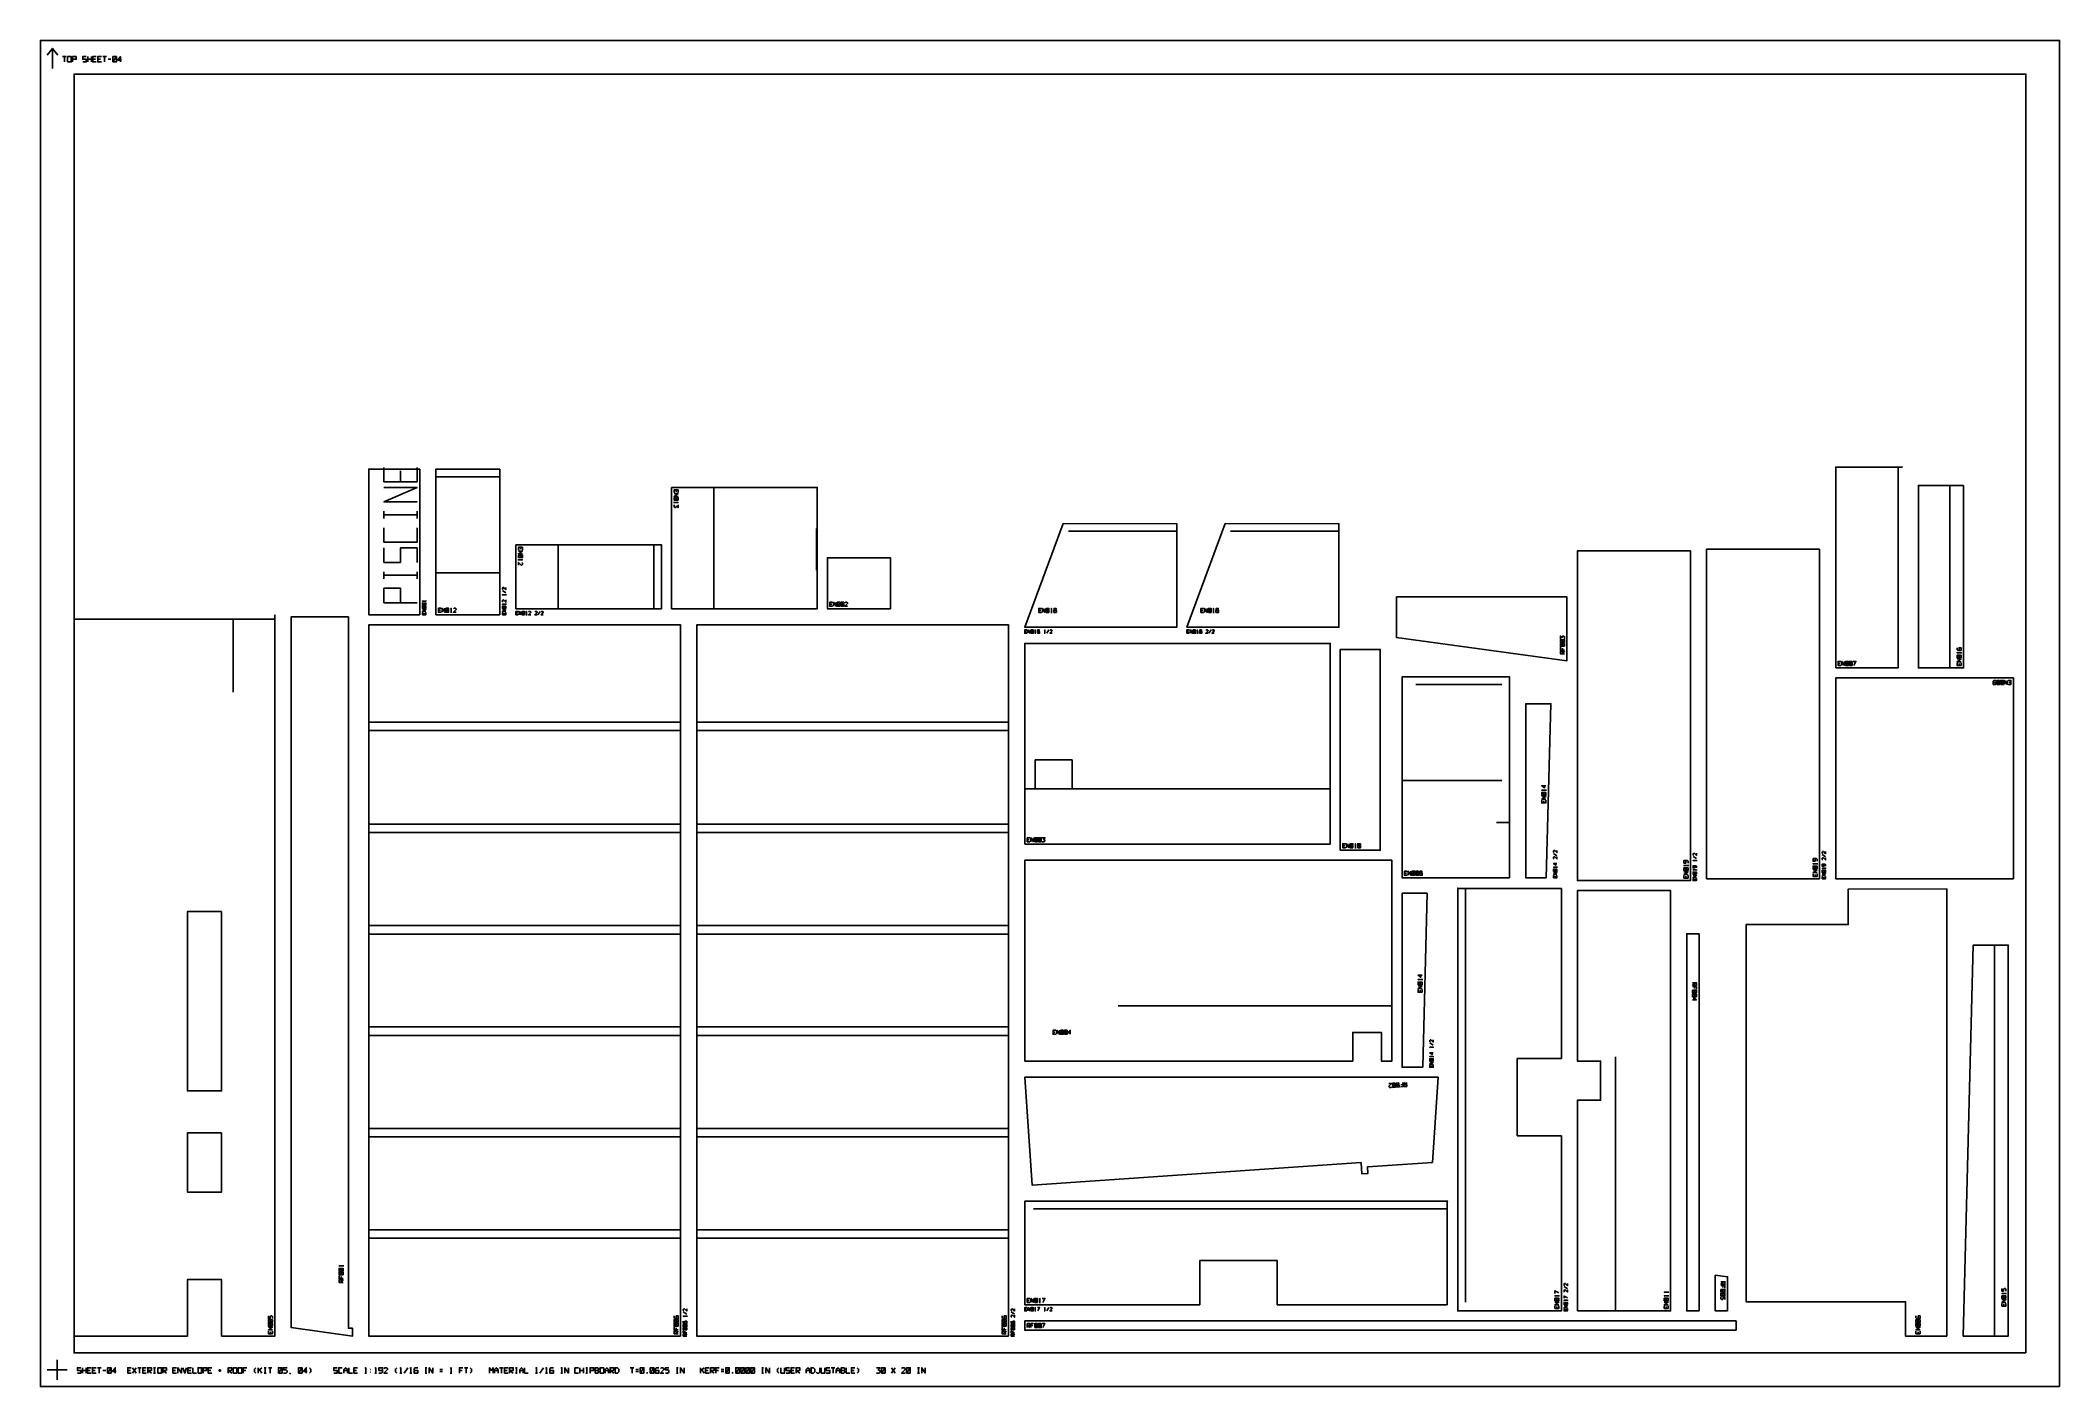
# Model space of a CAD drawing. Header units: inches. Extents: x 0 to 30, y 0 to 20.
import ezdxf

# ---------------------------------------------------------------- set-up
doc = ezdxf.new("R2010")
doc.units = ezdxf.units.IN
doc.header["$MEASUREMENT"] = 0
for name, color, linetype, true_color in [('BOUNDARY', 8, 'Continuous', 0x808080), ('CUT', 1, 'Continuous', 0xff0000), ('ENGRAVE', 7, 'Continuous', 0x000000), ('NUMBERS', 7, 'Continuous', 0x000000)]:
    doc.layers.add(name, color=color, linetype=linetype, true_color=true_color)

msp = doc.modelspace()

# ---------------------------------------------------------------- linework, layer by layer
at = {"layer": 'BOUNDARY'}
for points in [[(30, 0), (30, 20), (0, 20), (0, 0)], [(29.5, 0.5), (29.5, 19.5), (0.5, 19.5), (0.5, 0.5)]]:
    msp.add_lwpolyline(points, close=True, dxfattribs=at)
at = {"layer": 'CUT'}
for points in [[(5.637, 13.631), (4.879, 13.631), (4.879, 11.467), (5.637, 11.467)], [(6.825, 13.63), (6.825, 11.467), (5.877, 11.467), (5.877, 13.63)], [(26.673, 10.678), (26.673, 13.661), (27.661, 13.661), (27.599, 13.661), (27.599, 10.678)], [(9.379, 13.358), (11.542, 13.358), (11.542, 11.557), (9.379, 11.557)], [(28.573, 13.389), (28.573, 10.678), (27.901, 10.678), (27.901, 13.389)], [(15.194, 12.821), (16.884, 12.82), (16.884, 11.282), (14.625, 11.282)], [(17.603, 12.821), (19.293, 12.82), (19.293, 11.282), (17.034, 11.282)], [(9.229, 11.557), (7.065, 11.557), (7.065, 12.505), (9.229, 12.505)], [(12.63, 11.557), (11.692, 11.557), (11.692, 12.315), (12.63, 12.315)], [(24.515, 12.416), (22.837, 12.416), (22.837, 7.518), (24.515, 7.518)], [(26.433, 12.442), (24.755, 12.442), (24.755, 7.544), (26.433, 7.544)], [(20.146, 11.732), (22.68, 11.732), (22.68, 10.783), (20.146, 11.129)], [(2.692, 0.75), (2.692, 1.589), (2.184, 1.589), (2.184, 0.75), (0.5, 0.75), (0.5, 11.462), (0.5, 11.399), (3.484, 11.399), (3.484, 11.462), (3.484, 0.75)], [(4.639, 0.867), (4.639, 0.75), (3.724, 0.879), (3.724, 11.435), (4.576, 11.435), (4.576, 0.867)], [(9.512, 0.75), (4.879, 0.75), (4.879, 11.317), (9.512, 11.317)], [(14.385, 0.75), (9.752, 0.75), (9.752, 11.317), (14.385, 11.317)], [(14.625, 8.059), (14.625, 11.042), (19.163, 11.042), (19.163, 8.059)], [(19.313, 7.969), (19.313, 10.952), (19.906, 10.952), (19.906, 7.969)], [(21.828, 7.56), (20.23, 7.56), (20.23, 10.543), (21.828, 10.543)], [(29.313, 10.528), (29.313, 7.544), (26.673, 7.544), (26.673, 10.528)], [(22.374, 7.56), (22.068, 7.56), (22.068, 10.144), (22.441, 10.144)], [(15.331, 9.31), (14.78, 9.31), (14.78, 8.879), (15.331, 8.879)], [(14.625, 4.835), (14.625, 7.819), (20.08, 7.819), (20.08, 4.835), (19.924, 4.835), (19.924, 5.262), (19.497, 5.262), (19.497, 4.835)], [(20.537, 4.745), (20.23, 4.745), (20.23, 7.33), (20.603, 7.33)], [(21.941, 3.724), (22.597, 3.724), (22.597, 1.125), (21.059, 1.125), (21.059, 7.41), (21.059, 7.4), (22.597, 7.4), (22.597, 4.877), (21.941, 4.877)], [(22.837, 1.125), (22.837, 4.255), (23.179, 4.255), (23.179, 4.837), (22.837, 4.837), (22.837, 7.368), (24.221, 7.368), (24.221, 1.125)], [(28.326, 0.75), (27.71, 0.75), (27.711, 1.261), (25.342, 1.261), (25.342, 6.863), (26.86, 6.863), (26.859, 7.392), (28.326, 7.394)], [(2.692, 7.058), (2.184, 7.058), (2.184, 4.392), (2.692, 4.392)], [(24.643, 6.727), (24.643, 1.125), (24.461, 1.125), (24.461, 6.728)], [(28.566, 0.75), (28.717, 6.559), (29.238, 6.559), (29.238, 0.75)], [(20.681, 3.329), (19.717, 3.263), (19.724, 3.167), (19.635, 3.161), (19.624, 3.327), (19.621, 3.329), (14.735, 2.993), (14.625, 4.595), (20.766, 4.595)], [(2.692, 3.77), (2.184, 3.77), (2.184, 2.89), (2.692, 2.89)], [(17.224, 1.872), (17.224, 1.215), (14.625, 1.215), (14.625, 2.753), (20.909, 2.753), (20.9, 2.753), (20.9, 1.215), (18.376, 1.215), (18.376, 1.872)], [(25.066, 1.125), (24.883, 1.125), (24.883, 1.654), (25.066, 1.632)], [(25.192, 0.84), (25.192, 0.975), (14.625, 0.975), (14.625, 0.84)]]:
    msp.add_lwpolyline(points, close=True, dxfattribs=at)
at = {"layer": 'ENGRAVE'}
for points in [[(0.1, 19.78), (0.18, 19.88), (0.26, 19.78)], [(0.18, 19.58), (0.18, 19.88)], [(5.637, 13.631), (5.637, 11.467)], [(5.877, 13.63), (6.825, 13.63)], [(5.877, 13.518), (6.825, 13.518)], [(9.379, 13.358), (9.379, 11.557)], [(10.004, 13.358), (10.004, 11.557)], [(28.37, 10.678), (28.37, 13.389)], [(11.533, 12.748), (11.533, 12.13)], [(15.275, 12.708), (16.884, 12.708)], [(17.684, 12.708), (19.293, 12.708)], [(7.066, 12.505), (7.066, 11.557)], [(7.691, 12.505), (7.691, 11.557)], [(9.116, 12.505), (9.116, 11.557)], [(9.229, 12.505), (9.229, 11.557)], [(5.877, 12.092), (6.825, 12.092)], [(3.484, 0.75), (3.484, 11.405)], [(5.877, 11.467), (6.825, 11.467)], [(11.692, 11.557), (12.63, 11.557)], [(0.5, 0.819), (0.5, 11.384)], [(2.864, 10.319), (2.864, 11.399)], [(14.625, 11.283), (16.884, 11.283)], [(17.034, 11.283), (19.293, 11.283)], [(14.625, 11.042), (15.375, 11.042)], [(26.673, 10.678), (27.599, 10.678)], [(29.313, 10.528), (26.673, 10.528)], [(20.436, 10.43), (21.714, 10.43)], [(9.512, 9.871), (4.879, 9.871)], [(9.512, 9.746), (4.879, 9.746)], [(14.385, 9.871), (9.752, 9.871)], [(14.385, 9.746), (9.752, 9.746)], [(20.235, 9.005), (21.714, 9.005)], [(14.625, 8.879), (14.78, 8.879)], [(15.331, 8.879), (19.163, 8.879)], [(9.512, 8.356), (4.879, 8.356)], [(9.512, 8.231), (4.879, 8.231)], [(14.385, 8.356), (9.752, 8.356)], [(14.385, 8.231), (9.752, 8.231)], [(21.633, 8.38), (21.828, 8.38)], [(14.625, 8.059), (19.163, 8.059)], [(14.625, 7.819), (20.08, 7.819)], [(19.313, 7.969), (19.906, 7.969)], [(20.23, 7.56), (21.828, 7.56)], [(29.308, 7.544), (26.743, 7.544)], [(21.172, 1.255), (21.172, 7.4)], [(22.597, 4.877), (22.597, 7.4)], [(24.221, 1.125), (24.221, 7.368)], [(28.326, 0.75), (28.326, 7.394)], [(9.512, 6.849), (4.879, 6.849)], [(9.512, 6.724), (4.879, 6.724)], [(14.385, 6.849), (9.752, 6.849)], [(14.385, 6.724), (9.752, 6.724)], [(25.342, 1.261), (25.342, 6.863)], [(29.035, 0.75), (29.035, 6.559)], [(16.015, 5.655), (20.08, 5.655)], [(9.512, 5.343), (4.879, 5.343)], [(9.512, 5.218), (4.879, 5.218)], [(14.385, 5.343), (9.752, 5.343)], [(14.385, 5.218), (9.752, 5.218)], [(15.045, 4.835), (19.497, 4.835)], [(19.924, 4.835), (20.08, 4.835)], [(23.4, 1.125), (23.4, 4.9)], [(9.512, 3.836), (4.879, 3.836)], [(9.512, 3.711), (4.879, 3.711)], [(14.385, 3.836), (9.752, 3.836)], [(14.385, 3.711), (9.752, 3.711)], [(22.597, 1.13), (22.597, 3.724)], [(14.755, 2.641), (20.9, 2.641)], [(9.512, 2.329), (4.879, 2.329)], [(9.512, 2.204), (4.879, 2.204)], [(14.385, 2.329), (9.752, 2.329)], [(14.385, 2.204), (9.752, 2.204)], [(14.63, 1.215), (17.224, 1.215)], [(18.376, 1.215), (20.9, 1.215)], [(0.25, 0.1), (0.25, 0.4)], [(0.1, 0.25), (0.4, 0.25)]]:
    msp.add_lwpolyline(points, dxfattribs=at)
at = {"layer": 'NUMBERS'}
for points in [[(0.33, 19.76), (0.383, 19.76)], [(0.357, 19.76), (0.357, 19.68)], [(0.405, 19.68), (0.458, 19.68), (0.458, 19.76), (0.405, 19.76), (0.405, 19.68)], [(0.479, 19.68), (0.479, 19.76), (0.533, 19.76), (0.533, 19.72), (0.479, 19.72)], [(0.682, 19.76), (0.629, 19.76), (0.629, 19.72), (0.682, 19.72), (0.682, 19.68), (0.629, 19.68)], [(0.703, 19.68), (0.703, 19.76)], [(0.703, 19.72), (0.757, 19.72)], [(0.757, 19.68), (0.757, 19.76)], [(0.831, 19.76), (0.778, 19.76), (0.778, 19.68), (0.831, 19.68)], [(0.778, 19.72), (0.818, 19.72)], [(0.906, 19.76), (0.853, 19.76), (0.853, 19.68), (0.906, 19.68)], [(0.853, 19.72), (0.893, 19.72)], [(0.927, 19.76), (0.981, 19.76)], [(0.954, 19.76), (0.954, 19.68)], [(1.009, 19.72), (1.049, 19.72)], [(1.077, 19.68), (1.13, 19.68), (1.13, 19.76), (1.077, 19.76), (1.077, 19.68)], [(1.077, 19.68), (1.13, 19.76)], [(1.191, 19.68), (1.191, 19.76), (1.151, 19.707), (1.205, 19.707)], [(5.104, 13.656), (5.104, 13.442), (5.596, 13.442), (5.596, 13.656)], [(5.35, 13.442), (5.35, 13.603)], [(5.596, 13.143), (5.104, 13.143), (5.596, 13.357), (5.104, 13.357)], [(9.475, 13.282), (9.475, 13.322), (9.415, 13.322), (9.415, 13.282)], [(9.415, 13.266), (9.475, 13.266), (9.415, 13.226), (9.475, 13.226)], [(9.415, 13.21), (9.415, 13.17), (9.475, 13.17), (9.475, 13.21), (9.415, 13.21)], [(9.415, 13.21), (9.475, 13.17)], [(9.445, 13.322), (9.445, 13.292)], [(5.104, 12.897), (5.104, 13.004)], [(5.596, 12.951), (5.104, 12.951)], [(5.596, 12.897), (5.596, 13.004)], [(9.465, 13.144), (9.475, 13.134), (9.415, 13.134)], [(9.415, 13.144), (9.415, 13.124)], [(9.475, 13.098), (9.475, 13.058), (9.45, 13.078), (9.44, 13.058), (9.425, 13.058), (9.415, 13.068), (9.415, 13.098)], [(5.104, 12.758), (5.104, 12.544), (5.596, 12.544), (5.596, 12.758)], [(5.104, 12.459), (5.104, 12.245), (5.35, 12.245), (5.35, 12.459), (5.596, 12.459), (5.596, 12.245)], [(7.161, 12.429), (7.161, 12.469), (7.101, 12.469), (7.101, 12.429)], [(7.101, 12.413), (7.161, 12.413), (7.101, 12.373), (7.161, 12.373)], [(7.101, 12.357), (7.101, 12.317), (7.161, 12.317), (7.161, 12.357), (7.101, 12.357)], [(7.101, 12.357), (7.161, 12.317)], [(7.131, 12.469), (7.131, 12.439)], [(5.104, 11.999), (5.104, 12.106)], [(5.596, 12.053), (5.104, 12.053)], [(5.596, 11.999), (5.596, 12.106)], [(7.151, 12.291), (7.161, 12.281), (7.101, 12.281)], [(7.101, 12.291), (7.101, 12.271)], [(7.151, 12.245), (7.161, 12.235), (7.161, 12.215), (7.151, 12.205), (7.141, 12.205), (7.101, 12.245), (7.101, 12.205)], [(5.596, 11.646), (5.104, 11.646), (5.104, 11.86), (5.35, 11.86), (5.35, 11.646)], [(6.874, 11.84), (6.865, 11.849), (6.865, 11.865), (6.874, 11.874), (6.882, 11.874), (6.915, 11.84), (6.915, 11.874)], [(6.915, 11.794), (6.865, 11.827)], [(6.874, 11.755), (6.865, 11.764), (6.915, 11.764)], [(6.915, 11.755), (6.915, 11.772)], [(5.685, 11.662), (5.677, 11.67), (5.727, 11.67)], [(5.727, 11.607), (5.727, 11.64), (5.677, 11.64), (5.677, 11.607), (5.727, 11.607)], [(5.727, 11.607), (5.677, 11.64)], [(5.727, 11.56), (5.727, 11.594), (5.677, 11.594), (5.677, 11.56), (5.727, 11.56)], [(5.727, 11.56), (5.677, 11.594)], [(5.727, 11.514), (5.677, 11.514), (5.727, 11.547), (5.677, 11.547)], [(5.677, 11.5), (5.677, 11.467), (5.727, 11.467), (5.727, 11.5)], [(5.702, 11.467), (5.702, 11.492)], [(5.727, 11.662), (5.727, 11.679)], [(5.953, 11.563), (5.913, 11.563), (5.913, 11.503), (5.953, 11.503)], [(5.913, 11.533), (5.943, 11.533)], [(5.969, 11.503), (5.969, 11.563), (6.009, 11.503), (6.009, 11.563)], [(6.025, 11.503), (6.065, 11.503), (6.065, 11.563), (6.025, 11.563), (6.025, 11.503)], [(6.025, 11.503), (6.065, 11.563)], [(6.091, 11.553), (6.101, 11.563), (6.101, 11.503)], [(6.091, 11.503), (6.111, 11.503)], [(6.137, 11.553), (6.147, 11.563), (6.167, 11.563), (6.177, 11.553), (6.177, 11.543), (6.137, 11.503), (6.177, 11.503)], [(6.874, 11.654), (6.865, 11.662), (6.865, 11.679), (6.874, 11.687), (6.882, 11.687), (6.915, 11.654), (6.915, 11.687)], [(6.874, 11.615), (6.865, 11.624), (6.915, 11.624)], [(6.915, 11.56), (6.915, 11.594), (6.865, 11.594), (6.865, 11.56), (6.915, 11.56)], [(6.915, 11.56), (6.865, 11.594)], [(6.915, 11.514), (6.865, 11.514), (6.915, 11.547), (6.865, 11.547)], [(6.865, 11.5), (6.865, 11.467), (6.915, 11.467), (6.915, 11.5)], [(6.89, 11.467), (6.89, 11.492)], [(6.915, 11.615), (6.915, 11.632)], [(7.099, 11.517), (7.065, 11.517), (7.065, 11.467), (7.099, 11.467)], [(7.065, 11.492), (7.09, 11.492)], [(7.112, 11.467), (7.112, 11.517), (7.145, 11.467), (7.145, 11.517)], [(7.159, 11.467), (7.192, 11.467), (7.192, 11.517), (7.159, 11.517), (7.159, 11.467)], [(7.159, 11.467), (7.192, 11.517)], [(7.214, 11.509), (7.222, 11.517), (7.222, 11.467)], [(7.214, 11.467), (7.23, 11.467)], [(7.252, 11.509), (7.26, 11.517), (7.277, 11.517), (7.285, 11.509), (7.285, 11.5), (7.252, 11.467), (7.285, 11.467)], [(7.345, 11.509), (7.354, 11.517), (7.37, 11.517), (7.379, 11.509), (7.379, 11.5), (7.345, 11.467), (7.379, 11.467)], [(7.392, 11.467), (7.425, 11.517)], [(7.439, 11.509), (7.447, 11.517), (7.464, 11.517), (7.472, 11.509), (7.472, 11.5), (7.439, 11.467), (7.472, 11.467)], [(11.768, 11.653), (11.728, 11.653), (11.728, 11.593), (11.768, 11.593)], [(11.728, 11.623), (11.758, 11.623)], [(11.784, 11.593), (11.784, 11.653), (11.824, 11.593), (11.824, 11.653)], [(11.84, 11.593), (11.88, 11.593), (11.88, 11.653), (11.84, 11.653), (11.84, 11.593)], [(11.84, 11.593), (11.88, 11.653)], [(11.896, 11.593), (11.936, 11.593), (11.936, 11.653), (11.896, 11.653), (11.896, 11.593)], [(11.896, 11.593), (11.936, 11.653)], [(11.952, 11.643), (11.962, 11.653), (11.982, 11.653), (11.992, 11.643), (11.992, 11.633), (11.952, 11.593), (11.992, 11.593)], [(14.872, 11.562), (14.832, 11.562), (14.832, 11.502), (14.872, 11.502)], [(14.832, 11.532), (14.862, 11.532)], [(14.888, 11.502), (14.888, 11.562), (14.928, 11.502), (14.928, 11.562)], [(14.944, 11.502), (14.984, 11.502), (14.984, 11.562), (14.944, 11.562), (14.944, 11.502)], [(14.944, 11.502), (14.984, 11.562)], [(15.01, 11.552), (15.02, 11.562), (15.02, 11.502)], [(15.01, 11.502), (15.03, 11.502)], [(15.056, 11.502), (15.096, 11.502), (15.096, 11.532), (15.056, 11.532), (15.056, 11.502)], [(15.061, 11.532), (15.061, 11.562), (15.091, 11.562), (15.091, 11.532)], [(17.281, 11.562), (17.241, 11.562), (17.241, 11.502), (17.281, 11.502)], [(17.241, 11.532), (17.271, 11.532)], [(17.297, 11.502), (17.297, 11.562), (17.337, 11.502), (17.337, 11.562)], [(17.353, 11.502), (17.393, 11.502), (17.393, 11.562), (17.353, 11.562), (17.353, 11.502)], [(17.353, 11.502), (17.393, 11.562)], [(17.419, 11.552), (17.429, 11.562), (17.429, 11.502)], [(17.419, 11.502), (17.439, 11.502)], [(17.465, 11.502), (17.505, 11.502), (17.505, 11.532), (17.465, 11.532), (17.465, 11.502)], [(17.47, 11.532), (17.47, 11.562), (17.5, 11.562), (17.5, 11.532)], [(14.658, 11.242), (14.625, 11.242), (14.625, 11.192), (14.658, 11.192)], [(14.625, 11.217), (14.65, 11.217)], [(14.672, 11.192), (14.672, 11.242), (14.705, 11.192), (14.705, 11.242)], [(14.718, 11.192), (14.752, 11.192), (14.752, 11.242), (14.718, 11.242), (14.718, 11.192)], [(14.718, 11.192), (14.752, 11.242)], [(14.773, 11.234), (14.782, 11.242), (14.782, 11.192)], [(14.773, 11.192), (14.79, 11.192)], [(14.812, 11.192), (14.845, 11.192), (14.845, 11.217), (14.812, 11.217), (14.812, 11.192)], [(14.816, 11.217), (14.816, 11.242), (14.841, 11.242), (14.841, 11.217)], [(14.913, 11.234), (14.922, 11.242), (14.922, 11.192)], [(14.913, 11.192), (14.93, 11.192)], [(14.952, 11.192), (14.985, 11.242)], [(14.998, 11.234), (15.007, 11.242), (15.023, 11.242), (15.032, 11.234), (15.032, 11.226), (14.998, 11.192), (15.032, 11.192)], [(17.068, 11.242), (17.034, 11.242), (17.034, 11.192), (17.068, 11.192)], [(17.034, 11.217), (17.059, 11.217)], [(17.081, 11.192), (17.081, 11.242), (17.114, 11.192), (17.114, 11.242)], [(17.128, 11.192), (17.161, 11.192), (17.161, 11.242), (17.128, 11.242), (17.128, 11.192)], [(17.128, 11.192), (17.161, 11.242)], [(17.183, 11.234), (17.191, 11.242), (17.191, 11.192)], [(17.183, 11.192), (17.199, 11.192)], [(17.221, 11.192), (17.254, 11.192), (17.254, 11.217), (17.221, 11.217), (17.221, 11.192)], [(17.225, 11.217), (17.225, 11.242), (17.25, 11.242), (17.25, 11.217)], [(17.314, 11.234), (17.323, 11.242), (17.339, 11.242), (17.348, 11.234), (17.348, 11.226), (17.314, 11.192), (17.348, 11.192)], [(17.361, 11.192), (17.394, 11.242)], [(17.408, 11.234), (17.416, 11.242), (17.433, 11.242), (17.441, 11.234), (17.441, 11.226), (17.408, 11.192), (17.441, 11.192)], [(22.584, 11.111), (22.584, 11.151), (22.609, 11.131), (22.619, 11.151), (22.634, 11.151), (22.644, 11.141), (22.644, 11.111)], [(22.644, 11.055), (22.644, 11.095), (22.584, 11.095), (22.584, 11.055), (22.644, 11.055)], [(22.644, 11.055), (22.584, 11.095)], [(22.644, 10.999), (22.644, 11.039), (22.584, 11.039), (22.584, 10.999), (22.644, 10.999)], [(22.644, 10.999), (22.584, 11.039)], [(22.584, 10.983), (22.584, 10.943), (22.644, 10.943)], [(22.644, 10.887), (22.584, 10.887), (22.584, 10.927), (22.614, 10.927), (22.614, 10.887), (22.644, 10.927)], [(22.614, 10.943), (22.614, 10.973)], [(28.477, 10.978), (28.477, 10.948), (28.487, 10.938), (28.537, 10.938), (28.537, 10.978), (28.507, 10.978), (28.507, 10.938)], [(28.487, 10.892), (28.477, 10.902), (28.537, 10.902)], [(28.537, 10.826), (28.537, 10.866), (28.477, 10.866), (28.477, 10.826), (28.537, 10.826)], [(28.537, 10.826), (28.477, 10.866)], [(28.537, 10.77), (28.477, 10.77), (28.537, 10.81), (28.477, 10.81)], [(28.537, 10.892), (28.537, 10.912)], [(26.749, 10.774), (26.709, 10.774), (26.709, 10.714), (26.749, 10.714)], [(26.709, 10.744), (26.739, 10.744)], [(26.765, 10.714), (26.765, 10.774), (26.805, 10.714), (26.805, 10.774)], [(26.821, 10.714), (26.861, 10.714), (26.861, 10.774), (26.821, 10.774), (26.821, 10.714)], [(26.821, 10.714), (26.861, 10.774)], [(26.877, 10.714), (26.917, 10.714), (26.917, 10.774), (26.877, 10.774), (26.877, 10.714)], [(26.877, 10.714), (26.917, 10.774)], [(26.933, 10.774), (26.973, 10.774), (26.943, 10.714)], [(28.477, 10.754), (28.477, 10.714), (28.537, 10.714), (28.537, 10.754)], [(28.507, 10.714), (28.507, 10.744)], [(29.053, 10.492), (29.023, 10.492), (29.013, 10.482), (29.013, 10.432), (29.053, 10.432), (29.053, 10.462), (29.013, 10.462)], [(29.109, 10.492), (29.069, 10.492), (29.069, 10.432), (29.109, 10.432), (29.109, 10.492)], [(29.109, 10.492), (29.069, 10.432)], [(29.165, 10.492), (29.125, 10.492), (29.125, 10.432), (29.165, 10.432), (29.165, 10.492)], [(29.165, 10.492), (29.125, 10.432)], [(29.221, 10.492), (29.221, 10.432), (29.181, 10.492), (29.181, 10.432)], [(29.237, 10.432), (29.277, 10.432), (29.277, 10.492), (29.237, 10.492)], [(29.277, 10.462), (29.247, 10.462)], [(22.367, 8.926), (22.307, 8.926), (22.347, 8.896), (22.347, 8.936)], [(22.317, 8.85), (22.307, 8.86), (22.367, 8.86)], [(22.367, 8.784), (22.367, 8.824), (22.307, 8.824), (22.307, 8.784), (22.367, 8.784)], [(22.367, 8.784), (22.307, 8.824)], [(22.367, 8.728), (22.307, 8.728), (22.367, 8.768), (22.307, 8.768)], [(22.307, 8.712), (22.307, 8.672), (22.367, 8.672), (22.367, 8.712)], [(22.337, 8.672), (22.337, 8.702)], [(22.367, 8.85), (22.367, 8.87)], [(14.701, 8.155), (14.661, 8.155), (14.661, 8.095), (14.701, 8.095)], [(14.661, 8.125), (14.691, 8.125)], [(14.717, 8.095), (14.717, 8.155), (14.757, 8.095), (14.757, 8.155)], [(14.773, 8.095), (14.813, 8.095), (14.813, 8.155), (14.773, 8.155), (14.773, 8.095)], [(14.773, 8.095), (14.813, 8.155)], [(14.829, 8.095), (14.869, 8.095), (14.869, 8.155), (14.829, 8.155), (14.829, 8.095)], [(14.829, 8.095), (14.869, 8.155)], [(14.885, 8.155), (14.925, 8.155), (14.905, 8.13), (14.925, 8.12), (14.925, 8.105), (14.915, 8.095), (14.885, 8.095)], [(19.389, 8.065), (19.349, 8.065), (19.349, 8.005), (19.389, 8.005)], [(19.349, 8.035), (19.379, 8.035)], [(19.405, 8.005), (19.405, 8.065), (19.445, 8.005), (19.445, 8.065)], [(19.461, 8.005), (19.501, 8.005), (19.501, 8.065), (19.461, 8.065), (19.461, 8.005)], [(19.461, 8.005), (19.501, 8.065)], [(19.527, 8.055), (19.537, 8.065), (19.537, 8.005)], [(19.527, 8.005), (19.547, 8.005)], [(19.573, 8.005), (19.613, 8.005), (19.613, 8.065), (19.573, 8.065), (19.573, 8.005)], [(19.573, 8.005), (19.613, 8.065)], [(22.489, 7.933), (22.481, 7.941), (22.481, 7.958), (22.489, 7.966), (22.498, 7.966), (22.531, 7.933), (22.531, 7.966)], [(22.531, 7.886), (22.481, 7.92)], [(22.489, 7.84), (22.481, 7.848), (22.481, 7.865), (22.489, 7.873), (22.498, 7.873), (22.531, 7.84), (22.531, 7.873)], [(24.479, 7.778), (24.479, 7.808), (24.469, 7.818), (24.419, 7.818), (24.419, 7.778), (24.449, 7.778), (24.449, 7.818)], [(24.564, 7.891), (24.555, 7.9), (24.555, 7.916), (24.564, 7.925), (24.572, 7.925), (24.605, 7.891), (24.605, 7.925)], [(24.605, 7.845), (24.555, 7.878)], [(24.564, 7.806), (24.555, 7.815), (24.605, 7.815)], [(24.605, 7.806), (24.605, 7.823)], [(26.397, 7.804), (26.397, 7.834), (26.387, 7.844), (26.337, 7.844), (26.337, 7.804), (26.367, 7.804), (26.367, 7.844)], [(26.481, 7.917), (26.473, 7.926), (26.473, 7.942), (26.481, 7.951), (26.49, 7.951), (26.523, 7.917), (26.523, 7.951)], [(26.523, 7.871), (26.473, 7.904)], [(26.481, 7.824), (26.473, 7.832), (26.473, 7.849), (26.481, 7.857), (26.49, 7.857), (26.523, 7.824), (26.523, 7.857)], [(20.306, 7.656), (20.266, 7.656), (20.266, 7.596), (20.306, 7.596)], [(20.266, 7.626), (20.296, 7.626)], [(20.322, 7.596), (20.322, 7.656), (20.362, 7.596), (20.362, 7.656)], [(20.378, 7.596), (20.418, 7.596), (20.418, 7.656), (20.378, 7.656), (20.378, 7.596)], [(20.378, 7.596), (20.418, 7.656)], [(20.434, 7.596), (20.474, 7.596), (20.474, 7.656), (20.434, 7.656), (20.434, 7.596)], [(20.434, 7.596), (20.474, 7.656)], [(20.49, 7.596), (20.53, 7.596), (20.53, 7.626), (20.49, 7.626), (20.49, 7.596)], [(20.495, 7.626), (20.495, 7.656), (20.525, 7.656), (20.525, 7.626)], [(22.531, 7.771), (22.481, 7.771), (22.514, 7.746), (22.514, 7.78)], [(22.489, 7.708), (22.481, 7.716), (22.531, 7.716)], [(22.531, 7.653), (22.531, 7.686), (22.481, 7.686), (22.481, 7.653), (22.531, 7.653)], [(22.531, 7.653), (22.481, 7.686)], [(22.531, 7.606), (22.481, 7.606), (22.531, 7.64), (22.481, 7.64)], [(22.481, 7.593), (22.481, 7.56), (22.531, 7.56), (22.531, 7.593)], [(22.506, 7.56), (22.506, 7.585)], [(22.531, 7.708), (22.531, 7.725)], [(24.429, 7.732), (24.419, 7.742), (24.479, 7.742)], [(24.479, 7.666), (24.479, 7.706), (24.419, 7.706), (24.419, 7.666), (24.479, 7.666)], [(24.479, 7.666), (24.419, 7.706)], [(24.479, 7.61), (24.419, 7.61), (24.479, 7.65), (24.419, 7.65)], [(24.419, 7.594), (24.419, 7.554), (24.479, 7.554), (24.479, 7.594)], [(24.449, 7.554), (24.449, 7.584)], [(24.479, 7.732), (24.479, 7.752)], [(24.605, 7.705), (24.605, 7.73), (24.597, 7.738), (24.555, 7.738), (24.555, 7.705), (24.58, 7.705), (24.58, 7.738)], [(24.564, 7.666), (24.555, 7.675), (24.605, 7.675)], [(24.605, 7.611), (24.605, 7.645), (24.555, 7.645), (24.555, 7.611), (24.605, 7.611)], [(24.605, 7.611), (24.555, 7.645)], [(24.605, 7.565), (24.555, 7.565), (24.605, 7.598), (24.555, 7.598)], [(24.555, 7.551), (24.555, 7.518), (24.605, 7.518), (24.605, 7.551)], [(24.58, 7.518), (24.58, 7.543)], [(24.605, 7.666), (24.605, 7.683)], [(26.347, 7.758), (26.337, 7.768), (26.397, 7.768)], [(26.397, 7.692), (26.397, 7.732), (26.337, 7.732), (26.337, 7.692), (26.397, 7.692)], [(26.397, 7.692), (26.337, 7.732)], [(26.397, 7.636), (26.337, 7.636), (26.397, 7.676), (26.337, 7.676)], [(26.337, 7.62), (26.337, 7.58), (26.397, 7.58), (26.397, 7.62)], [(26.367, 7.58), (26.367, 7.61)], [(26.397, 7.758), (26.397, 7.778)], [(26.523, 7.731), (26.523, 7.756), (26.515, 7.764), (26.473, 7.764), (26.473, 7.731), (26.498, 7.731), (26.498, 7.764)], [(26.481, 7.692), (26.473, 7.701), (26.523, 7.701)], [(26.523, 7.637), (26.523, 7.671), (26.473, 7.671), (26.473, 7.637), (26.523, 7.637)], [(26.523, 7.637), (26.473, 7.671)], [(26.523, 7.591), (26.473, 7.591), (26.523, 7.624), (26.473, 7.624)], [(26.473, 7.577), (26.473, 7.544), (26.523, 7.544), (26.523, 7.577)], [(26.498, 7.544), (26.498, 7.569)], [(26.523, 7.692), (26.523, 7.709)], [(20.529, 6.112), (20.469, 6.112), (20.509, 6.082), (20.509, 6.122)], [(20.479, 6.036), (20.469, 6.046), (20.529, 6.046)], [(20.529, 5.97), (20.529, 6.01), (20.469, 6.01), (20.469, 5.97), (20.529, 5.97)], [(20.529, 5.97), (20.469, 6.01)], [(20.529, 6.036), (20.529, 6.056)], [(24.544, 6), (24.604, 6), (24.604, 5.96), (24.574, 5.96), (24.574, 6), (24.544, 5.96)], [(20.529, 5.914), (20.469, 5.914), (20.529, 5.954), (20.469, 5.954)], [(20.469, 5.898), (20.469, 5.858), (20.529, 5.858), (20.529, 5.898)], [(20.499, 5.858), (20.499, 5.888)], [(24.604, 5.904), (24.604, 5.944), (24.544, 5.944)], [(24.544, 5.888), (24.544, 5.848), (24.604, 5.848), (24.604, 5.888), (24.544, 5.888)], [(24.544, 5.888), (24.604, 5.848)], [(24.544, 5.832), (24.544, 5.792), (24.604, 5.792), (24.604, 5.832), (24.544, 5.832)], [(24.544, 5.832), (24.604, 5.792)], [(24.544, 5.746), (24.604, 5.746), (24.564, 5.776), (24.564, 5.736)], [(24.574, 5.944), (24.574, 5.914)], [(15.086, 5.295), (15.046, 5.295), (15.046, 5.235), (15.086, 5.235)], [(15.046, 5.265), (15.076, 5.265)], [(15.102, 5.235), (15.102, 5.295), (15.142, 5.235), (15.142, 5.295)], [(15.158, 5.235), (15.198, 5.235), (15.198, 5.295), (15.158, 5.295), (15.158, 5.235)], [(15.158, 5.235), (15.198, 5.295)], [(15.214, 5.235), (15.254, 5.235), (15.254, 5.295), (15.214, 5.295), (15.214, 5.235)], [(15.214, 5.235), (15.254, 5.295)], [(15.3, 5.235), (15.3, 5.295), (15.27, 5.255), (15.31, 5.255)], [(20.652, 5.118), (20.643, 5.127), (20.643, 5.143), (20.652, 5.152), (20.66, 5.152), (20.693, 5.118), (20.693, 5.152)], [(20.693, 5.072), (20.643, 5.105)], [(20.652, 5.033), (20.643, 5.042), (20.693, 5.042)], [(20.693, 4.957), (20.643, 4.957), (20.677, 4.932), (20.677, 4.965)], [(20.652, 4.893), (20.643, 4.902), (20.693, 4.902)], [(20.693, 4.838), (20.693, 4.872), (20.643, 4.872), (20.643, 4.838), (20.693, 4.838)], [(20.693, 4.838), (20.643, 4.872)], [(20.693, 4.792), (20.643, 4.792), (20.693, 4.825), (20.643, 4.825)], [(20.693, 5.033), (20.693, 5.05)], [(20.693, 4.893), (20.693, 4.91)], [(20.077, 4.455), (20.067, 4.444), (20.047, 4.443), (20.037, 4.452), (20.036, 4.462), (20.073, 4.505), (20.033, 4.502)], [(20.129, 4.509), (20.089, 4.506), (20.093, 4.446), (20.133, 4.449), (20.129, 4.509)], [(20.129, 4.509), (20.093, 4.446)], [(20.185, 4.513), (20.145, 4.51), (20.149, 4.45), (20.189, 4.453), (20.185, 4.513)], [(20.185, 4.513), (20.149, 4.45)], [(20.205, 4.454), (20.245, 4.457), (20.241, 4.516)], [(20.297, 4.52), (20.301, 4.46), (20.261, 4.458), (20.259, 4.488), (20.299, 4.49), (20.257, 4.518)], [(20.643, 4.778), (20.643, 4.745), (20.693, 4.745), (20.693, 4.778)], [(20.668, 4.745), (20.668, 4.77)], [(20.243, 4.487), (20.213, 4.484)], [(4.498, 1.783), (4.498, 1.803)], [(4.448, 1.783), (4.438, 1.793), (4.498, 1.793)], [(4.498, 1.717), (4.498, 1.757), (4.438, 1.757), (4.438, 1.717), (4.498, 1.717)], [(4.498, 1.717), (4.438, 1.757)], [(4.498, 1.661), (4.498, 1.701), (4.438, 1.701), (4.438, 1.661), (4.498, 1.661)], [(4.498, 1.661), (4.438, 1.701)], [(4.438, 1.645), (4.438, 1.605), (4.498, 1.605)], [(4.498, 1.549), (4.438, 1.549), (4.438, 1.589), (4.468, 1.589), (4.468, 1.549), (4.498, 1.589)], [(4.468, 1.605), (4.468, 1.635)], [(22.646, 1.499), (22.637, 1.507), (22.637, 1.524), (22.646, 1.532), (22.654, 1.532), (22.687, 1.499), (22.687, 1.532)], [(24.967, 1.557), (25.027, 1.557), (25.027, 1.517), (24.997, 1.517), (24.997, 1.557), (24.967, 1.517)], [(25.027, 1.461), (25.027, 1.501), (24.967, 1.501)], [(24.997, 1.501), (24.997, 1.471)], [(14.701, 1.311), (14.661, 1.311), (14.661, 1.251), (14.701, 1.251)], [(14.661, 1.281), (14.691, 1.281)], [(14.717, 1.251), (14.717, 1.311), (14.757, 1.251), (14.757, 1.311)], [(14.773, 1.251), (14.813, 1.251), (14.813, 1.311), (14.773, 1.311), (14.773, 1.251)], [(14.773, 1.251), (14.813, 1.311)], [(14.839, 1.301), (14.849, 1.311), (14.849, 1.251)], [(14.839, 1.251), (14.859, 1.251)], [(14.885, 1.311), (14.925, 1.311), (14.895, 1.251)], [(22.501, 1.385), (22.501, 1.425), (22.561, 1.395)], [(22.511, 1.339), (22.501, 1.349), (22.561, 1.349)], [(22.561, 1.273), (22.561, 1.313), (22.501, 1.313), (22.501, 1.273), (22.561, 1.273)], [(22.561, 1.273), (22.501, 1.313)], [(22.561, 1.217), (22.501, 1.217), (22.561, 1.257), (22.501, 1.257)], [(22.501, 1.201), (22.501, 1.161), (22.561, 1.161), (22.561, 1.201)], [(22.561, 1.339), (22.561, 1.359)], [(22.687, 1.452), (22.637, 1.485)], [(22.646, 1.405), (22.637, 1.414), (22.637, 1.43), (22.646, 1.439), (22.654, 1.439), (22.687, 1.405), (22.687, 1.439)], [(22.637, 1.312), (22.637, 1.345), (22.687, 1.32)], [(22.646, 1.274), (22.637, 1.282), (22.687, 1.282)], [(22.687, 1.219), (22.687, 1.252), (22.637, 1.252), (22.637, 1.219), (22.687, 1.219)], [(22.687, 1.219), (22.637, 1.252)], [(22.687, 1.172), (22.637, 1.172), (22.687, 1.205), (22.637, 1.205)], [(22.687, 1.274), (22.687, 1.29)], [(24.135, 1.395), (24.125, 1.405), (24.185, 1.405)], [(24.135, 1.339), (24.125, 1.349), (24.185, 1.349)], [(24.185, 1.273), (24.185, 1.313), (24.125, 1.313), (24.125, 1.273), (24.185, 1.273)], [(24.185, 1.273), (24.125, 1.313)], [(24.185, 1.217), (24.125, 1.217), (24.185, 1.257), (24.125, 1.257)], [(24.125, 1.201), (24.125, 1.161), (24.185, 1.161), (24.185, 1.201)], [(24.185, 1.395), (24.185, 1.415)], [(24.185, 1.339), (24.185, 1.359)], [(24.967, 1.445), (24.967, 1.405), (25.027, 1.405), (25.027, 1.445), (24.967, 1.445)], [(24.967, 1.445), (25.027, 1.405)], [(24.967, 1.389), (24.967, 1.349), (25.027, 1.349), (25.027, 1.389), (24.967, 1.389)], [(24.967, 1.389), (25.027, 1.349)], [(25.027, 1.293), (25.027, 1.333), (25.002, 1.333), (25.002, 1.303), (24.992, 1.293), (24.977, 1.293), (24.967, 1.303), (24.967, 1.333)], [(29.142, 1.46), (29.142, 1.42), (29.167, 1.42), (29.167, 1.45), (29.177, 1.46), (29.192, 1.46), (29.202, 1.45), (29.202, 1.42)], [(29.152, 1.374), (29.142, 1.384), (29.202, 1.384)], [(29.202, 1.308), (29.202, 1.348), (29.142, 1.348), (29.142, 1.308), (29.202, 1.308)], [(29.202, 1.308), (29.142, 1.348)], [(29.202, 1.252), (29.142, 1.252), (29.202, 1.292), (29.142, 1.292)], [(29.142, 1.236), (29.142, 1.196), (29.202, 1.196), (29.202, 1.236)], [(29.172, 1.196), (29.172, 1.226)], [(29.202, 1.374), (29.202, 1.394)], [(3.388, 1.05), (3.388, 1.01), (3.413, 1.01), (3.413, 1.04), (3.423, 1.05), (3.438, 1.05), (3.448, 1.04), (3.448, 1.01)], [(3.448, 0.954), (3.448, 0.994), (3.388, 0.994), (3.388, 0.954), (3.448, 0.954)], [(3.448, 0.954), (3.388, 0.994)], [(3.448, 0.898), (3.448, 0.938), (3.388, 0.938), (3.388, 0.898), (3.448, 0.898)], [(3.448, 0.898), (3.388, 0.938)], [(9.416, 1.05), (9.416, 1.02), (9.426, 1.01), (9.476, 1.01), (9.476, 1.05), (9.446, 1.05), (9.446, 1.01)], [(9.476, 0.954), (9.476, 0.994), (9.416, 0.994), (9.416, 0.954), (9.476, 0.954)], [(9.476, 0.954), (9.416, 0.994)], [(9.476, 0.898), (9.476, 0.938), (9.416, 0.938), (9.416, 0.898), (9.476, 0.898)], [(9.476, 0.898), (9.416, 0.938)], [(9.56, 1.123), (9.552, 1.132), (9.552, 1.148), (9.56, 1.157), (9.569, 1.157), (9.602, 1.123), (9.602, 1.157)], [(9.602, 1.077), (9.552, 1.11)], [(9.56, 1.038), (9.552, 1.047), (9.602, 1.047)], [(9.552, 0.97), (9.552, 0.945), (9.56, 0.937), (9.602, 0.937), (9.602, 0.97), (9.577, 0.97), (9.577, 0.937)], [(9.602, 0.89), (9.602, 0.923), (9.552, 0.923), (9.552, 0.89), (9.602, 0.89)], [(9.602, 0.89), (9.552, 0.923)], [(9.602, 1.038), (9.602, 1.055)], [(14.289, 1.05), (14.289, 1.02), (14.299, 1.01), (14.349, 1.01), (14.349, 1.05), (14.319, 1.05), (14.319, 1.01)], [(14.349, 0.954), (14.349, 0.994), (14.289, 0.994), (14.289, 0.954), (14.349, 0.954)], [(14.349, 0.954), (14.289, 0.994)], [(14.349, 0.898), (14.349, 0.938), (14.289, 0.938), (14.289, 0.898), (14.349, 0.898)], [(14.349, 0.898), (14.289, 0.938)], [(14.433, 1.123), (14.425, 1.132), (14.425, 1.148), (14.433, 1.157), (14.442, 1.157), (14.475, 1.123), (14.475, 1.157)], [(14.475, 1.077), (14.425, 1.11)], [(14.433, 1.03), (14.425, 1.038), (14.425, 1.055), (14.433, 1.063), (14.442, 1.063), (14.475, 1.03), (14.475, 1.063)], [(14.425, 0.97), (14.425, 0.945), (14.433, 0.937), (14.475, 0.937), (14.475, 0.97), (14.45, 0.97), (14.45, 0.937)], [(14.475, 0.89), (14.475, 0.923), (14.425, 0.923), (14.425, 0.89), (14.475, 0.89)], [(14.475, 0.89), (14.425, 0.923)], [(14.658, 1.175), (14.625, 1.175), (14.625, 1.125), (14.658, 1.125)], [(14.625, 1.15), (14.65, 1.15)], [(14.661, 0.876), (14.661, 0.936), (14.701, 0.936), (14.701, 0.906), (14.661, 0.906), (14.701, 0.876)], [(14.672, 1.125), (14.672, 1.175), (14.705, 1.125), (14.705, 1.175)], [(14.757, 0.936), (14.717, 0.936), (14.717, 0.876)], [(14.717, 0.906), (14.747, 0.906)], [(14.718, 1.125), (14.752, 1.125), (14.752, 1.175), (14.718, 1.175), (14.718, 1.125)], [(14.718, 1.125), (14.752, 1.175)], [(14.773, 1.167), (14.782, 1.175), (14.782, 1.125)], [(14.773, 1.125), (14.79, 1.125)], [(14.773, 0.876), (14.813, 0.876), (14.813, 0.936), (14.773, 0.936), (14.773, 0.876)], [(14.773, 0.876), (14.813, 0.936)], [(14.812, 1.175), (14.845, 1.175), (14.82, 1.125)], [(14.829, 0.876), (14.869, 0.876), (14.869, 0.936), (14.829, 0.936), (14.829, 0.876)], [(14.829, 0.876), (14.869, 0.936)], [(14.885, 0.936), (14.925, 0.936), (14.895, 0.876)], [(14.913, 1.167), (14.922, 1.175), (14.922, 1.125)], [(14.913, 1.125), (14.93, 1.125)], [(14.952, 1.125), (14.985, 1.175)], [(14.998, 1.167), (15.007, 1.175), (15.023, 1.175), (15.032, 1.167), (15.032, 1.159), (14.998, 1.125), (15.032, 1.125)], [(22.531, 1.161), (22.531, 1.191)], [(22.637, 1.159), (22.637, 1.125), (22.687, 1.125), (22.687, 1.159)], [(22.662, 1.125), (22.662, 1.15)], [(24.155, 1.161), (24.155, 1.191)], [(27.866, 1.05), (27.866, 1.02), (27.876, 1.01), (27.926, 1.01), (27.926, 1.05), (27.896, 1.05), (27.896, 1.01)], [(27.926, 0.954), (27.926, 0.994), (27.866, 0.994), (27.866, 0.954), (27.926, 0.954)], [(27.926, 0.954), (27.866, 0.994)], [(27.926, 0.898), (27.926, 0.938), (27.866, 0.938), (27.866, 0.898), (27.926, 0.898)], [(27.926, 0.898), (27.866, 0.938)], [(3.448, 0.842), (3.388, 0.842), (3.448, 0.882), (3.388, 0.882)], [(3.388, 0.826), (3.388, 0.786), (3.448, 0.786), (3.448, 0.826)], [(3.418, 0.786), (3.418, 0.816)], [(9.416, 0.882), (9.416, 0.842), (9.476, 0.842)], [(9.476, 0.786), (9.416, 0.786), (9.416, 0.826), (9.446, 0.826), (9.446, 0.786), (9.476, 0.826)], [(9.446, 0.842), (9.446, 0.872)], [(9.602, 0.843), (9.602, 0.877), (9.552, 0.877), (9.552, 0.843), (9.602, 0.843)], [(9.602, 0.843), (9.552, 0.877)], [(9.552, 0.83), (9.552, 0.797), (9.602, 0.797)], [(9.602, 0.75), (9.552, 0.75), (9.552, 0.783), (9.577, 0.783), (9.577, 0.75), (9.602, 0.783)], [(9.577, 0.797), (9.577, 0.822)], [(14.289, 0.882), (14.289, 0.842), (14.349, 0.842)], [(14.349, 0.786), (14.289, 0.786), (14.289, 0.826), (14.319, 0.826), (14.319, 0.786), (14.349, 0.826)], [(14.319, 0.842), (14.319, 0.872)], [(14.475, 0.843), (14.475, 0.877), (14.425, 0.877), (14.425, 0.843), (14.475, 0.843)], [(14.475, 0.843), (14.425, 0.877)], [(14.425, 0.83), (14.425, 0.797), (14.475, 0.797)], [(14.475, 0.75), (14.425, 0.75), (14.425, 0.783), (14.45, 0.783), (14.45, 0.75), (14.475, 0.783)], [(14.45, 0.797), (14.45, 0.822)], [(27.926, 0.842), (27.866, 0.842), (27.926, 0.882), (27.866, 0.882)], [(27.866, 0.826), (27.866, 0.786), (27.926, 0.786), (27.926, 0.826)], [(27.896, 0.786), (27.896, 0.816)], [(0.603, 0.28), (0.55, 0.28), (0.55, 0.24), (0.603, 0.24), (0.603, 0.2), (0.55, 0.2)], [(0.625, 0.2), (0.625, 0.28)], [(0.625, 0.24), (0.678, 0.24)], [(0.678, 0.2), (0.678, 0.28)], [(0.753, 0.28), (0.699, 0.28), (0.699, 0.2), (0.753, 0.2)], [(0.699, 0.24), (0.739, 0.24)], [(0.827, 0.28), (0.774, 0.28), (0.774, 0.2), (0.827, 0.2)], [(0.774, 0.24), (0.814, 0.24)], [(0.849, 0.28), (0.902, 0.28)], [(0.875, 0.28), (0.875, 0.2)], [(0.93, 0.24), (0.97, 0.24)], [(0.998, 0.2), (1.051, 0.2), (1.051, 0.28), (0.998, 0.28), (0.998, 0.2)], [(0.998, 0.2), (1.051, 0.28)], [(1.113, 0.2), (1.113, 0.28), (1.073, 0.227), (1.126, 0.227)], [(1.35, 0.28), (1.297, 0.28), (1.297, 0.2), (1.35, 0.2)], [(1.297, 0.24), (1.337, 0.24)], [(1.371, 0.2), (1.425, 0.28)], [(1.371, 0.28), (1.425, 0.2)], [(1.446, 0.28), (1.499, 0.28)], [(1.473, 0.28), (1.473, 0.2)], [(1.574, 0.28), (1.521, 0.28), (1.521, 0.2), (1.574, 0.2)], [(1.521, 0.24), (1.561, 0.24)], [(1.595, 0.2), (1.595, 0.28), (1.649, 0.28), (1.649, 0.24), (1.595, 0.24), (1.649, 0.2)], [(1.683, 0.28), (1.71, 0.28)], [(1.683, 0.2), (1.71, 0.2)], [(1.697, 0.2), (1.697, 0.28)], [(1.745, 0.2), (1.798, 0.2), (1.798, 0.28), (1.745, 0.28), (1.745, 0.2)], [(1.819, 0.2), (1.819, 0.28), (1.873, 0.28), (1.873, 0.24), (1.819, 0.24), (1.873, 0.2)], [(2.022, 0.28), (1.969, 0.28), (1.969, 0.2), (2.022, 0.2)], [(1.969, 0.24), (2.009, 0.24)], [(2.043, 0.2), (2.043, 0.28), (2.097, 0.2), (2.097, 0.28)], [(2.118, 0.28), (2.145, 0.2), (2.171, 0.28)], [(2.246, 0.28), (2.193, 0.28), (2.193, 0.2), (2.246, 0.2)], [(2.193, 0.24), (2.233, 0.24)], [(2.267, 0.28), (2.267, 0.2), (2.321, 0.2)], [(2.342, 0.2), (2.395, 0.2), (2.395, 0.28), (2.342, 0.28), (2.342, 0.2)], [(2.417, 0.2), (2.417, 0.28), (2.47, 0.28), (2.47, 0.24), (2.417, 0.24)], [(2.545, 0.28), (2.491, 0.28), (2.491, 0.2), (2.545, 0.2)], [(2.491, 0.24), (2.531, 0.24)], [(2.647, 0.24), (2.687, 0.24)], [(2.667, 0.22), (2.667, 0.26)], [(2.79, 0.2), (2.79, 0.28), (2.843, 0.28), (2.843, 0.24), (2.79, 0.24), (2.843, 0.2)], [(2.865, 0.2), (2.918, 0.2), (2.918, 0.28), (2.865, 0.28), (2.865, 0.2)], [(2.939, 0.2), (2.993, 0.2), (2.993, 0.28), (2.939, 0.28), (2.939, 0.2)], [(3.067, 0.28), (3.014, 0.28), (3.014, 0.2)], [(3.014, 0.24), (3.054, 0.24)], [(3.203, 0.28), (3.183, 0.26), (3.183, 0.22), (3.203, 0.2)], [(3.238, 0.2), (3.238, 0.28)], [(3.291, 0.28), (3.238, 0.233)], [(3.255, 0.247), (3.291, 0.2)], [(3.326, 0.28), (3.353, 0.28)], [(3.326, 0.2), (3.353, 0.2)], [(3.339, 0.2), (3.339, 0.28)], [(3.387, 0.28), (3.441, 0.28)], [(3.414, 0.28), (3.414, 0.2)], [(3.537, 0.2), (3.59, 0.2), (3.59, 0.28), (3.537, 0.28), (3.537, 0.2)], [(3.537, 0.2), (3.59, 0.28)], [(3.665, 0.28), (3.611, 0.28), (3.611, 0.247), (3.651, 0.247), (3.665, 0.233), (3.665, 0.213), (3.651, 0.2), (3.611, 0.2)], [(3.715, 0.205), (3.707, 0.187)], [(3.835, 0.2), (3.889, 0.2), (3.889, 0.28), (3.835, 0.28), (3.835, 0.2)], [(3.835, 0.2), (3.889, 0.28)], [(3.95, 0.2), (3.95, 0.28), (3.91, 0.227), (3.963, 0.227)], [(3.998, 0.28), (4.018, 0.26), (4.018, 0.22), (3.998, 0.2)], [(4.411, 0.28), (4.358, 0.28), (4.358, 0.24), (4.411, 0.24), (4.411, 0.2), (4.358, 0.2)], [(4.486, 0.28), (4.433, 0.28), (4.433, 0.2), (4.486, 0.2)], [(4.507, 0.2), (4.507, 0.253), (4.534, 0.28), (4.561, 0.253), (4.561, 0.2)], [(4.507, 0.24), (4.561, 0.24)], [(4.582, 0.28), (4.582, 0.2), (4.635, 0.2)], [(4.71, 0.28), (4.657, 0.28), (4.657, 0.2), (4.71, 0.2)], [(4.657, 0.24), (4.697, 0.24)], [(4.819, 0.267), (4.833, 0.28), (4.833, 0.2)], [(4.819, 0.2), (4.846, 0.2)], [(4.905, 0.253), (4.91, 0.253)], [(4.905, 0.213), (4.91, 0.213)], [(4.969, 0.267), (4.982, 0.28), (4.982, 0.2)], [(4.969, 0.2), (4.995, 0.2)], [(5.03, 0.2), (5.07, 0.2), (5.083, 0.213), (5.083, 0.28), (5.03, 0.28), (5.03, 0.24), (5.083, 0.24)], [(5.105, 0.267), (5.118, 0.28), (5.145, 0.28), (5.158, 0.267), (5.158, 0.253), (5.105, 0.2), (5.158, 0.2)], [(5.294, 0.28), (5.274, 0.26), (5.274, 0.22), (5.294, 0.2)], [(5.342, 0.267), (5.355, 0.28), (5.355, 0.2)], [(5.342, 0.2), (5.369, 0.2)], [(5.403, 0.2), (5.457, 0.28)], [(5.491, 0.267), (5.505, 0.28), (5.505, 0.2)], [(5.491, 0.2), (5.518, 0.2)], [(5.606, 0.28), (5.566, 0.28), (5.553, 0.267), (5.553, 0.2), (5.606, 0.2), (5.606, 0.24), (5.553, 0.24)], [(5.715, 0.28), (5.742, 0.28)], [(5.715, 0.2), (5.742, 0.2)], [(5.729, 0.2), (5.729, 0.28)], [(5.777, 0.2), (5.777, 0.28), (5.83, 0.2), (5.83, 0.28)], [(5.933, 0.253), (5.973, 0.253)], [(5.933, 0.227), (5.973, 0.227)], [(6.089, 0.267), (6.102, 0.28), (6.102, 0.2)], [(6.089, 0.2), (6.115, 0.2)], [(6.278, 0.28), (6.225, 0.28), (6.225, 0.2)], [(6.225, 0.24), (6.265, 0.24)], [(6.299, 0.28), (6.353, 0.28)], [(6.326, 0.28), (6.326, 0.2)], [(6.387, 0.28), (6.407, 0.26), (6.407, 0.22), (6.387, 0.2)], [(6.673, 0.2), (6.673, 0.28), (6.699, 0.24), (6.726, 0.28), (6.726, 0.2)], [(6.747, 0.2), (6.747, 0.253), (6.774, 0.28), (6.801, 0.253), (6.801, 0.2)], [(6.747, 0.24), (6.801, 0.24)], [(6.822, 0.28), (6.875, 0.28)], [(6.849, 0.28), (6.849, 0.2)], [(6.95, 0.28), (6.897, 0.28), (6.897, 0.2), (6.95, 0.2)], [(6.897, 0.24), (6.937, 0.24)], [(6.971, 0.2), (6.971, 0.28), (7.025, 0.28), (7.025, 0.24), (6.971, 0.24), (7.025, 0.2)], [(7.059, 0.28), (7.086, 0.28)], [(7.059, 0.2), (7.086, 0.2)], [(7.073, 0.2), (7.073, 0.28)], [(7.121, 0.2), (7.121, 0.253), (7.147, 0.28), (7.174, 0.253), (7.174, 0.2)], [(7.121, 0.24), (7.174, 0.24)], [(7.195, 0.28), (7.195, 0.2), (7.249, 0.2)], [(7.358, 0.267), (7.371, 0.28), (7.371, 0.2)], [(7.358, 0.2), (7.385, 0.2)], [(7.419, 0.2), (7.473, 0.28)], [(7.507, 0.267), (7.521, 0.28), (7.521, 0.2)], [(7.507, 0.2), (7.534, 0.2)], [(7.622, 0.28), (7.582, 0.28), (7.569, 0.267), (7.569, 0.2), (7.622, 0.2), (7.622, 0.24), (7.569, 0.24)], [(7.731, 0.28), (7.758, 0.28)], [(7.731, 0.2), (7.758, 0.2)], [(7.745, 0.2), (7.745, 0.28)], [(7.793, 0.2), (7.793, 0.28), (7.846, 0.2), (7.846, 0.28)], [(7.995, 0.28), (7.942, 0.28), (7.942, 0.2), (7.995, 0.2)], [(8.017, 0.2), (8.017, 0.28)], [(8.017, 0.24), (8.07, 0.24)], [(8.07, 0.2), (8.07, 0.28)], [(8.105, 0.28), (8.131, 0.28)], [(8.105, 0.2), (8.131, 0.2)], [(8.118, 0.2), (8.118, 0.28)], [(8.166, 0.2), (8.166, 0.28), (8.219, 0.28), (8.219, 0.24), (8.166, 0.24)], [(8.241, 0.2), (8.241, 0.28), (8.281, 0.28), (8.294, 0.267), (8.294, 0.253), (8.281, 0.24), (8.241, 0.24)], [(8.281, 0.24), (8.294, 0.227), (8.294, 0.213), (8.281, 0.2), (8.241, 0.2)], [(8.315, 0.2), (8.369, 0.2), (8.369, 0.28), (8.315, 0.28), (8.315, 0.2)], [(8.39, 0.2), (8.39, 0.253), (8.417, 0.28), (8.443, 0.253), (8.443, 0.2)], [(8.39, 0.24), (8.443, 0.24)], [(8.465, 0.2), (8.465, 0.28), (8.518, 0.28), (8.518, 0.24), (8.465, 0.24), (8.518, 0.2)], [(8.539, 0.2), (8.539, 0.28), (8.573, 0.28), (8.593, 0.26), (8.593, 0.22), (8.573, 0.2), (8.539, 0.2)], [(8.763, 0.28), (8.817, 0.28)], [(8.79, 0.28), (8.79, 0.2)], [(8.845, 0.253), (8.885, 0.253)], [(8.845, 0.227), (8.885, 0.227)], [(8.913, 0.2), (8.966, 0.2), (8.966, 0.28), (8.913, 0.28), (8.913, 0.2)], [(8.913, 0.2), (8.966, 0.28)], [(9.011, 0.2), (9.017, 0.2), (9.017, 0.205), (9.011, 0.205), (9.011, 0.2)], [(9.062, 0.2), (9.115, 0.2), (9.115, 0.28), (9.062, 0.28), (9.062, 0.2)], [(9.062, 0.2), (9.115, 0.28)], [(9.19, 0.28), (9.15, 0.28), (9.137, 0.267), (9.137, 0.2), (9.19, 0.2), (9.19, 0.24), (9.137, 0.24)], [(9.211, 0.267), (9.225, 0.28), (9.251, 0.28), (9.265, 0.267), (9.265, 0.253), (9.211, 0.2), (9.265, 0.2)], [(9.339, 0.28), (9.286, 0.28), (9.286, 0.247), (9.326, 0.247), (9.339, 0.233), (9.339, 0.213), (9.326, 0.2), (9.286, 0.2)], [(9.449, 0.28), (9.475, 0.28)], [(9.449, 0.2), (9.475, 0.2)], [(9.462, 0.2), (9.462, 0.28)], [(9.51, 0.2), (9.51, 0.28), (9.563, 0.2), (9.563, 0.28)], [(9.809, 0.2), (9.809, 0.28)], [(9.862, 0.28), (9.809, 0.233)], [(9.826, 0.247), (9.862, 0.2)], [(9.937, 0.28), (9.883, 0.28), (9.883, 0.2), (9.937, 0.2)], [(9.883, 0.24), (9.923, 0.24)], [(9.958, 0.2), (9.958, 0.28), (10.011, 0.28), (10.011, 0.24), (9.958, 0.24), (10.011, 0.2)], [(10.086, 0.28), (10.033, 0.28), (10.033, 0.2)], [(10.033, 0.24), (10.073, 0.24)], [(10.114, 0.253), (10.154, 0.253)], [(10.114, 0.227), (10.154, 0.227)], [(10.182, 0.2), (10.235, 0.2), (10.235, 0.28), (10.182, 0.28), (10.182, 0.2)], [(10.182, 0.2), (10.235, 0.28)], [(10.281, 0.2), (10.286, 0.2), (10.286, 0.205), (10.281, 0.205), (10.281, 0.2)], [(10.331, 0.2), (10.385, 0.2), (10.385, 0.28), (10.331, 0.28), (10.331, 0.2)], [(10.331, 0.2), (10.385, 0.28)], [(10.406, 0.2), (10.459, 0.2), (10.459, 0.28), (10.406, 0.28), (10.406, 0.2)], [(10.406, 0.2), (10.459, 0.28)], [(10.481, 0.2), (10.534, 0.2), (10.534, 0.28), (10.481, 0.28), (10.481, 0.2)], [(10.481, 0.2), (10.534, 0.28)], [(10.555, 0.2), (10.609, 0.2), (10.609, 0.28), (10.555, 0.28), (10.555, 0.2)], [(10.555, 0.2), (10.609, 0.28)], [(10.718, 0.28), (10.745, 0.28)], [(10.718, 0.2), (10.745, 0.2)], [(10.731, 0.2), (10.731, 0.28)], [(10.779, 0.2), (10.779, 0.28), (10.833, 0.2), (10.833, 0.28)], [(10.969, 0.28), (10.949, 0.26), (10.949, 0.22), (10.969, 0.2)], [(11.003, 0.28), (11.003, 0.2), (11.057, 0.2), (11.057, 0.28)], [(11.131, 0.28), (11.078, 0.28), (11.078, 0.24), (11.131, 0.24), (11.131, 0.2), (11.078, 0.2)], [(11.206, 0.28), (11.153, 0.28), (11.153, 0.2), (11.206, 0.2)], [(11.153, 0.24), (11.193, 0.24)], [(11.227, 0.2), (11.227, 0.28), (11.281, 0.28), (11.281, 0.24), (11.227, 0.24), (11.281, 0.2)], [(11.377, 0.2), (11.377, 0.253), (11.403, 0.28), (11.43, 0.253), (11.43, 0.2)], [(11.377, 0.24), (11.43, 0.24)], [(11.451, 0.2), (11.451, 0.28), (11.485, 0.28), (11.505, 0.26), (11.505, 0.22), (11.485, 0.2), (11.451, 0.2)], [(11.579, 0.28), (11.579, 0.213), (11.566, 0.2), (11.539, 0.2), (11.526, 0.213)], [(11.601, 0.28), (11.601, 0.2), (11.654, 0.2), (11.654, 0.28)], [(11.729, 0.28), (11.675, 0.28), (11.675, 0.24), (11.729, 0.24), (11.729, 0.2), (11.675, 0.2)], [(11.75, 0.28), (11.803, 0.28)], [(11.777, 0.28), (11.777, 0.2)], [(11.825, 0.2), (11.825, 0.253), (11.851, 0.28), (11.878, 0.253), (11.878, 0.2)], [(11.825, 0.24), (11.878, 0.24)], [(11.899, 0.2), (11.899, 0.28), (11.939, 0.28), (11.953, 0.267), (11.953, 0.253), (11.939, 0.24), (11.899, 0.24)], [(11.939, 0.24), (11.953, 0.227), (11.953, 0.213), (11.939, 0.2), (11.899, 0.2)], [(11.974, 0.28), (11.974, 0.2), (12.027, 0.2)], [(12.102, 0.28), (12.049, 0.28), (12.049, 0.2), (12.102, 0.2)], [(12.049, 0.24), (12.089, 0.24)], [(12.137, 0.28), (12.157, 0.26), (12.157, 0.22), (12.137, 0.2)], [(12.422, 0.28), (12.475, 0.28), (12.449, 0.247), (12.475, 0.233), (12.475, 0.213), (12.462, 0.2), (12.422, 0.2)], [(12.497, 0.2), (12.55, 0.2), (12.55, 0.28), (12.497, 0.28), (12.497, 0.2)], [(12.497, 0.2), (12.55, 0.28)], [(12.646, 0.2), (12.699, 0.28)], [(12.646, 0.28), (12.699, 0.2)], [(12.795, 0.267), (12.809, 0.28), (12.835, 0.28), (12.849, 0.267), (12.849, 0.253), (12.795, 0.2), (12.849, 0.2)], [(12.87, 0.2), (12.923, 0.2), (12.923, 0.28), (12.87, 0.28), (12.87, 0.2)], [(12.87, 0.2), (12.923, 0.28)], [(13.033, 0.28), (13.059, 0.28)], [(13.033, 0.2), (13.059, 0.2)], [(13.046, 0.2), (13.046, 0.28)], [(13.094, 0.2), (13.094, 0.28), (13.147, 0.2), (13.147, 0.28)]]:
    msp.add_lwpolyline(points, dxfattribs=at)

doc.saveas('drawing.dxf')
